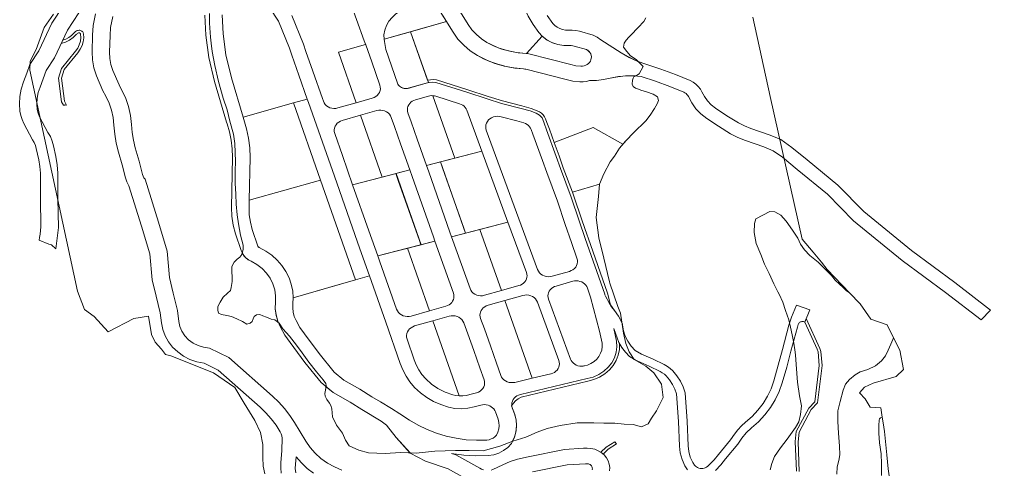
# Model space of a CAD drawing. Header units: inches. Extents: x 90.688 to 90.6956, y 27.1356 to 27.148.
# Drawn here: x 90.68803 to 90.69478, y 27.14069 to 27.14381 of the extents above; entities that cross this region are included whole.
import ezdxf

# ---------------------------------------------------------------- set-up
doc = ezdxf.new("R2010")
doc.units = ezdxf.units.IN
doc.header["$MEASUREMENT"] = 0
doc.layers.add('precincts', color=7, linetype='Continuous', lineweight=9, true_color=0xcbe8f7)

msp = doc.modelspace()

# ---------------------------------------------------------------- linework, layer by layer
at = {"layer": 'precincts'}
for points in [[(90.6916636, 27.1436982), (90.6915554, 27.1435787), (90.6914974, 27.1435833), (90.6914403, 27.1435934), (90.6913848, 27.1436088), (90.6913314, 27.1436294), (90.6912807, 27.143655), (90.691242, 27.1436801), (90.691207, 27.1437094), (90.6911765, 27.1437423), (90.6911507, 27.1437784), (90.6910429, 27.1439521), (90.6910375, 27.1439642), (90.6913017, 27.1440788), (90.6914791, 27.144157), (90.6914949, 27.144164), (90.6914946, 27.1441557), (90.6914955, 27.14409), (90.6915032, 27.1440247), (90.6915177, 27.1439604), (90.6915389, 27.1438975), (90.6915665, 27.1438367), (90.6916004, 27.1437785), (90.6916402, 27.1437233)], [(90.6908498, 27.1440855), (90.690901, 27.1439789), (90.6909331, 27.1439058), (90.6909993, 27.1437991), (90.6905663, 27.1436771), (90.6905647, 27.1437067), (90.690571, 27.1437397), (90.6905829, 27.1437715), (90.6905999, 27.1438014), (90.6906218, 27.1438286), (90.690648, 27.1438525), (90.6906779, 27.1438726), (90.6907067, 27.1438935), (90.6907313, 27.1439185), (90.6907508, 27.1439467), (90.6907649, 27.1439774), (90.6907733, 27.1440074), (90.690776, 27.1440383), (90.6907811, 27.1440336), (90.6908259, 27.1440398), (90.6908336, 27.144091), (90.6908315, 27.1441157), (90.6908386, 27.1441164)], [(90.6915511, 27.1434685), (90.6918296, 27.1433964), (90.6918776, 27.1433866), (90.6919266, 27.1433818), (90.6919493, 27.143382), (90.6919718, 27.1433845), (90.6919937, 27.1433894), (90.6920416, 27.1433914), (90.6920891, 27.1433968), (90.6921359, 27.1434057), (90.6921942, 27.1434177), (90.6922537, 27.1434233), (90.6923136, 27.1434224), (90.6923014, 27.1434153), (90.6922958, 27.1434076), (90.6922911, 27.1433924), (90.6922886, 27.1433649), (90.692295, 27.1433489), (90.692313, 27.1433363), (90.6923322, 27.1433306), (90.6923502, 27.1433237), (90.6923895, 27.1433116), (90.6924348, 27.1432963), (90.6924656, 27.143278), (90.6924725, 27.1432513), (90.6924631, 27.1432291), (90.6924435, 27.1431962), (90.6924137, 27.1431504), (90.6923839, 27.1431098), (90.692298, 27.1430267), (90.6922469, 27.1429747), (90.6922238, 27.1429479), (90.6920177, 27.1430636), (90.6917479, 27.1429605), (90.6917142, 27.1430528), (90.6916967, 27.1431001), (90.6916879, 27.1431243), (90.6916811, 27.1431387), (90.6916716, 27.1431519), (90.6916597, 27.1431634), (90.6916457, 27.1431728), (90.6916302, 27.14318), (90.6915867, 27.1431959), (90.6915236, 27.1432139), (90.6913887, 27.1432492), (90.6912898, 27.1432802), (90.6911466, 27.1433264), (90.6909293, 27.1433951), (90.6909086, 27.1433965), (90.6908878, 27.1433958), (90.6908673, 27.1433929), (90.6907491, 27.1437287), (90.6909993, 27.1437991), (90.6910448, 27.1437258), (90.6910787, 27.1436784), (90.691119, 27.1436351), (90.6911649, 27.1435966), (90.6912158, 27.1435636), (90.6912745, 27.1435338), (90.6913363, 27.1435094), (90.6914006, 27.1434908), (90.6914666, 27.143478), (90.6915337, 27.1434712), (90.6915425, 27.1434703)], [(90.6884752, 27.1437239), (90.688477, 27.1437198), (90.688478, 27.1437155), (90.6884795, 27.1436875), (90.6884762, 27.1436597), (90.6884683, 27.1436326), (90.6884559, 27.1436069), (90.6884393, 27.1435831), (90.6883433, 27.1434664), (90.6883243, 27.1434061), (90.688346, 27.1432472), (90.6883607, 27.1432184), (90.6883508, 27.1432206), (90.6883477, 27.14322), (90.6883385, 27.1432185), (90.6883263, 27.1432423), (90.6883038, 27.1434075), (90.6883248, 27.1434745), (90.6884231, 27.1435938), (90.688438, 27.1436152), (90.6884492, 27.1436384), (90.6884564, 27.1436629), (90.6884593, 27.143688), (90.6884579, 27.1437132), (90.6884576, 27.1437147), (90.688457, 27.143716), (90.6884562, 27.1437173), (90.6884551, 27.1437184), (90.6884539, 27.1437194), (90.6884525, 27.1437201), (90.688451, 27.1437207), (90.6884494, 27.143721), (90.6884477, 27.143721), (90.6884461, 27.1437209), (90.6884445, 27.1437205), (90.6884397, 27.1437185), (90.6884353, 27.1437159), (90.6884313, 27.1437128), (90.6884278, 27.1437092), (90.6884067, 27.1436881), (90.6883819, 27.1436707), (90.6883541, 27.1436573), (90.6883241, 27.1436484), (90.6883343, 27.1436698), (90.6883566, 27.1436783), (90.6883772, 27.1436897), (90.6883957, 27.1437037), (90.6884117, 27.14372), (90.688417, 27.1437255), (90.6884231, 27.1437303), (90.68843, 27.1437343), (90.6884374, 27.1437373), (90.6884421, 27.1437386), (90.6884471, 27.1437391), (90.688452, 27.1437389), (90.6884568, 27.1437379), (90.6884614, 27.1437363), (90.6884657, 27.143734), (90.6884694, 27.1437311), (90.6884726, 27.1437277)], [(90.6907247, 27.1433354), (90.6907153, 27.1433348), (90.6907058, 27.1433356), (90.6906966, 27.1433377), (90.6906878, 27.143341), (90.6906798, 27.1433455), (90.6906726, 27.1433511), (90.6906665, 27.1433577), (90.6906617, 27.143365), (90.6906581, 27.1433729), (90.6905957, 27.1435525), (90.6905783, 27.1436063), (90.6905679, 27.1436614), (90.6905663, 27.1436771), (90.6907491, 27.1437287), (90.6908734, 27.1433756), (90.6908584, 27.1433722), (90.690734, 27.1433373)], [(90.6918136, 27.1436331), (90.6918561, 27.1436326), (90.6918664, 27.1436326), (90.6918766, 27.1436316), (90.6918867, 27.1436293), (90.6919718, 27.1436053), (90.6919803, 27.1436), (90.6919887, 27.1435928), (90.6919956, 27.1435845), (90.6920008, 27.1435752), (90.6920043, 27.1435653), (90.6920058, 27.1435551), (90.6920054, 27.1435447), (90.6920031, 27.1435345), (90.691999, 27.1435248), (90.6919931, 27.1435159), (90.6919856, 27.143508), (90.6919767, 27.1435013), (90.6919667, 27.143496), (90.6919559, 27.1434923), (90.6919446, 27.1434903), (90.691933, 27.14349), (90.6918978, 27.1434934), (90.6918632, 27.1435005), (90.6915714, 27.143576), (90.6915634, 27.1435777), (90.6915553, 27.1435786), (90.6916636, 27.1436982), (90.6916957, 27.1436734), (90.6917322, 27.1436539), (90.6917719, 27.1436403)], [(90.6904839, 27.1432673), (90.6903725, 27.1432358), (90.6902487, 27.1435877), (90.6904372, 27.1436408), (90.6904383, 27.1436378), (90.6904802, 27.14352), (90.6905367, 27.1433576), (90.6905396, 27.1433454), (90.6905402, 27.1433328), (90.6905383, 27.1433204), (90.6905341, 27.1433084), (90.6905276, 27.1432973), (90.6905191, 27.1432874), (90.6905087, 27.1432789), (90.6904969, 27.1432722)], [(90.6904643, 27.1420351), (90.6903683, 27.1420073), (90.690125, 27.142699), (90.6899366, 27.1432346), (90.6900329, 27.1432617), (90.6900412, 27.143238), (90.6900415, 27.143237), (90.6902212, 27.1427261), (90.6903631, 27.142321), (90.6903986, 27.1422219)], [(90.691058, 27.142851), (90.6908613, 27.1428002), (90.690796, 27.1429834), (90.6907538, 27.1431043), (90.6907318, 27.1431661), (90.6907289, 27.1431771), (90.690728, 27.1431885), (90.690729, 27.1431998), (90.6907321, 27.1432108), (90.6907371, 27.1432213), (90.6907438, 27.1432309), (90.6907521, 27.1432395), (90.6907619, 27.1432468), (90.6907728, 27.1432526), (90.6907845, 27.1432569), (90.6908748, 27.1432822), (90.6908847, 27.1432843), (90.6908949, 27.1432854), (90.6909052, 27.1432852)], [(90.6912451, 27.1428994), (90.691058, 27.142851), (90.6909052, 27.1432852), (90.6909156, 27.1432839), (90.6909257, 27.1432813), (90.6910906, 27.1432292), (90.6911019, 27.1432248), (90.6911122, 27.1432189), (90.6911214, 27.1432117), (90.6911293, 27.1432033), (90.6911357, 27.1431939), (90.6911404, 27.1431838)], [(90.690125, 27.142699), (90.6896292, 27.1425596), (90.6896347, 27.1428563), (90.6896328, 27.1429234), (90.689625, 27.1429901), (90.6896113, 27.1430561), (90.6895919, 27.143121), (90.6895872, 27.1431363), (90.6899366, 27.1432346)], [(90.6905538, 27.1427208), (90.6903475, 27.1426675), (90.6902767, 27.1428696), (90.690223, 27.1430234), (90.69022, 27.1430357), (90.6902195, 27.1430482), (90.6902213, 27.1430607), (90.6902256, 27.1430727), (90.6902321, 27.1430838), (90.6902406, 27.1430937), (90.690251, 27.1431022), (90.6902628, 27.143109), (90.6902757, 27.1431138), (90.6904028, 27.1431497)], [(90.690745, 27.1427702), (90.6905538, 27.1427208), (90.6904028, 27.1431497), (90.6905147, 27.1431814), (90.6905284, 27.1431841), (90.6905425, 27.1431847), (90.6905564, 27.1431831), (90.6905698, 27.1431793), (90.6905823, 27.1431735), (90.6905934, 27.1431659), (90.690603, 27.1431567), (90.6906105, 27.1431461), (90.690616, 27.1431345), (90.6906383, 27.1430717), (90.6906806, 27.1429508)], [(90.6917197, 27.1420295), (90.6917058, 27.1420289), (90.6916919, 27.1420305), (90.6916786, 27.1420342), (90.6916662, 27.1420399), (90.691655, 27.1420474), (90.6916455, 27.1420566), (90.6916379, 27.142067), (90.6916324, 27.1420785), (90.6912762, 27.1430459), (90.6912729, 27.1430581), (90.691272, 27.1430705), (90.6912734, 27.143083), (90.6912773, 27.143095), (90.6912834, 27.1431063), (90.6912916, 27.1431165), (90.6913015, 27.1431252), (90.6913131, 27.1431323), (90.6913258, 27.1431376), (90.6913393, 27.1431408), (90.6913532, 27.1431419), (90.6913665, 27.1431409), (90.6913794, 27.143138), (90.6914882, 27.1431103), (90.6915366, 27.143096), (90.6915481, 27.1430916), (90.6915588, 27.1430857), (90.6915683, 27.1430785), (90.6915764, 27.1430699), (90.6915829, 27.1430604), (90.6915878, 27.1430501), (90.6915992, 27.1430189), (90.6916663, 27.142835), (90.6916958, 27.1427521), (90.6917696, 27.1425541), (90.6918248, 27.1423915), (90.6918672, 27.1422669), (90.6919058, 27.1421564), (90.6919088, 27.1421442), (90.6919094, 27.1421316), (90.6919075, 27.1421192), (90.6919033, 27.1421072), (90.6918968, 27.142096), (90.6918882, 27.1420861), (90.6918779, 27.1420776), (90.691866, 27.1420709), (90.6918531, 27.142066), (90.6917333, 27.1420322)], [(90.6920611, 27.1426718), (90.6918741, 27.1426161), (90.6918109, 27.1427856), (90.6917816, 27.1428682), (90.6917479, 27.1429605), (90.6920177, 27.1430636), (90.6922238, 27.1429479), (90.6922008, 27.1429211), (90.6921667, 27.1428645), (90.6921361, 27.1428263), (90.6920918, 27.1427437)], [(90.6914265, 27.142407), (90.6911324, 27.142331), (90.6909583, 27.1428253), (90.6912451, 27.1428994)], [(90.6911324, 27.142331), (90.6910354, 27.142306), (90.6910237, 27.142339), (90.6908765, 27.1427576), (90.6908613, 27.1428002), (90.6909583, 27.1428253), (90.6909727, 27.1427849), (90.6911199, 27.1423662)], [(90.6908235, 27.1422512), (90.6905219, 27.1421733), (90.6904592, 27.1423483), (90.6903475, 27.1426675), (90.6906494, 27.1427455)], [(90.6909191, 27.142276), (90.6908221, 27.1422509), (90.6908121, 27.1422791), (90.6906649, 27.1426977), (90.690648, 27.1427451), (90.690745, 27.1427702), (90.6907611, 27.1427249), (90.6909083, 27.1423063)], [(90.6903683, 27.1420073), (90.6899344, 27.1418818), (90.6899312, 27.1419294), (90.6899216, 27.1419764), (90.6899057, 27.1420219), (90.6898839, 27.1420654), (90.6898563, 27.1421062), (90.6898234, 27.1421438), (90.6897857, 27.1421775), (90.6897438, 27.142207), (90.6896982, 27.1422317), (90.6896957, 27.142233), (90.6896936, 27.1422347), (90.6896918, 27.1422366), (90.6896903, 27.1422388), (90.6896892, 27.1422411), (90.6896507, 27.1423576), (90.6896374, 27.142407), (90.6896299, 27.1424573), (90.6896281, 27.142508), (90.6896292, 27.1425596), (90.690125, 27.142699)], [(90.6922078, 27.1417758), (90.6922177, 27.1417113), (90.6921946, 27.1417545), (90.6921659, 27.1417948), (90.6921388, 27.1418328), (90.692117, 27.141915), (90.6919829, 27.1422988), (90.6919769, 27.1423163), (90.6919406, 27.142423), (90.6918849, 27.1425869), (90.6918741, 27.1426161), (90.6920611, 27.1426718), (90.6920544, 27.1425862), (90.6920382, 27.1424387), (90.6920571, 27.1422978), (90.692092, 27.142157), (90.6921328, 27.1419935), (90.692135, 27.1419851), (90.6921886, 27.1418228)], [(90.6915024, 27.141967), (90.6913813, 27.1419328), (90.691232, 27.1423568), (90.6914265, 27.142407), (90.6915548, 27.1420585), (90.6915578, 27.1420474), (90.6915589, 27.142036), (90.6915579, 27.1420246), (90.6915549, 27.1420135), (90.69155, 27.1420029), (90.6915433, 27.1419932), (90.691535, 27.1419846), (90.6915252, 27.1419772), (90.6915143, 27.1419713)], [(90.6912506, 27.141897), (90.6912366, 27.1418965), (90.6912226, 27.1418981), (90.6912092, 27.1419019), (90.6911968, 27.1419077), (90.6911856, 27.1419153), (90.6911761, 27.1419245), (90.6911685, 27.1419351), (90.6911631, 27.1419467), (90.6910354, 27.142306), (90.691232, 27.1423568), (90.6913813, 27.1419328), (90.6912643, 27.1418998)], [(90.690995, 27.1418237), (90.690881, 27.1417915), (90.6907278, 27.1422265), (90.6909191, 27.142276), (90.6910476, 27.1419144), (90.6910505, 27.1419034), (90.6910514, 27.141892), (90.6910503, 27.1418807), (90.6910473, 27.1418697), (90.6910423, 27.1418593), (90.6910356, 27.1418497), (90.6910273, 27.1418411), (90.6910176, 27.1418338), (90.6910067, 27.1418279)], [(90.6898103, 27.141806), (90.6898164, 27.1417587), (90.6898302, 27.1417126), (90.6898077, 27.1417301), (90.6897825, 27.1417336), (90.6897492, 27.1417473), (90.6897244, 27.141758), (90.689703, 27.1417656), (90.68968, 27.1417648), (90.6896646, 27.1417526), (90.6896561, 27.1417365), (90.6896493, 27.1417189), (90.6896348, 27.1417075), (90.6896126, 27.1416998), (90.6895818, 27.1417173), (90.6895434, 27.1417364), (90.6895058, 27.1417524), (90.6894733, 27.1417607), (90.6894366, 27.1417676), (90.689416, 27.1417767), (90.6894109, 27.1417973), (90.6894108, 27.141821), (90.689427, 27.1418531), (90.6894483, 27.141886), (90.689479, 27.1419151), (90.6894986, 27.1419342), (90.6895046, 27.1419541), (90.6895118, 27.1419947), (90.6895108, 27.1420264), (90.6895095, 27.1420643), (90.6895088, 27.1420992), (90.6895247, 27.1421307), (90.6895458, 27.1421497), (90.6895644, 27.1421646), (90.6895772, 27.1421841), (90.6895799, 27.1421943), (90.6895911, 27.1421764), (90.6896055, 27.1421604), (90.6896225, 27.1421468), (90.6896419, 27.1421358), (90.6896822, 27.1421133), (90.6897183, 27.1420857), (90.6897495, 27.1420537), (90.689775, 27.1420179), (90.6897944, 27.1419791), (90.6898071, 27.1419382), (90.6898129, 27.141896), (90.6898117, 27.1418536)], [(90.6907409, 27.1417531), (90.6907269, 27.1417525), (90.690713, 27.1417542), (90.6906996, 27.1417579), (90.6906871, 27.1417637), (90.6906759, 27.1417714), (90.6906664, 27.1417806), (90.6906588, 27.1417912), (90.6906534, 27.1418028), (90.6905368, 27.1421318), (90.6905219, 27.1421733), (90.6907278, 27.1422265), (90.690881, 27.1417915), (90.6907547, 27.1417558)], [(90.6910582, 27.1411149), (90.6911034, 27.1411121), (90.6911485, 27.1411154), (90.6911925, 27.1411247), (90.6912383, 27.1411377), (90.6912507, 27.1411402), (90.6912633, 27.141141), (90.6912759, 27.1411401), (90.6912882, 27.1411373), (90.6912999, 27.1411329), (90.6913106, 27.1411269), (90.6913202, 27.1411195), (90.6913283, 27.1411108), (90.6913349, 27.1411011), (90.6913396, 27.1410906), (90.6913575, 27.1410399), (90.6913631, 27.1410176), (90.6913648, 27.1409948), (90.6913627, 27.140972), (90.6913568, 27.1409498), (90.6913472, 27.1409286), (90.6913363, 27.1409183), (90.6913238, 27.1409095), (90.6913099, 27.1409027), (90.6912949, 27.1408978), (90.6912793, 27.140895), (90.6912082, 27.1408936), (90.6911371, 27.1408976), (90.6910667, 27.1409073), (90.6909976, 27.1409224), (90.6909301, 27.1409428), (90.690865, 27.1409684), (90.6908025, 27.140999), (90.6907433, 27.1410344), (90.6906762, 27.1410768), (90.690618, 27.141114), (90.6905402, 27.1411601), (90.6904801, 27.1411957), (90.6903973, 27.1412478), (90.6902863, 27.1413104), (90.6902197, 27.1413663), (90.6901157, 27.141495), (90.690014, 27.1416323), (90.6899812, 27.1416758), (90.689955, 27.1417251), (90.6899426, 27.1417532), (90.6899346, 27.1417826), (90.6899311, 27.1418126), (90.6899322, 27.1418428), (90.6899344, 27.1418818), (90.6902541, 27.1419743), (90.6903683, 27.1420073), (90.6904651, 27.1420354), (90.6905791, 27.1417142), (90.6906785, 27.1414274), (90.6906958, 27.1413824), (90.6907184, 27.1413392), (90.690746, 27.1412985), (90.6907783, 27.1412607), (90.6908178, 27.141224), (90.6908618, 27.1411916), (90.6909096, 27.1411638), (90.6909605, 27.1411411), (90.691014, 27.1411236)], [(90.691957, 27.1414101), (90.6919482, 27.1414085), (90.6919378, 27.1414079), (90.6919252, 27.1414088), (90.6919129, 27.1414114), (90.6919012, 27.1414157), (90.6918904, 27.1414216), (90.6918808, 27.1414289), (90.6918726, 27.1414375), (90.6918659, 27.1414471), (90.691861, 27.1414575), (90.6917082, 27.1418727), (90.6917051, 27.1418838), (90.6917041, 27.1418952), (90.6917051, 27.1419066), (90.6917081, 27.1419177), (90.691713, 27.1419283), (90.6917197, 27.141938), (90.691728, 27.1419466), (90.6917378, 27.141954), (90.6917487, 27.1419599), (90.6917605, 27.1419642), (90.6918767, 27.141997), (90.6918891, 27.1419996), (90.6919018, 27.1420004), (90.6919144, 27.1419994), (90.6919267, 27.1419966), (90.6919384, 27.1419922), (90.6919491, 27.1419862), (90.6919587, 27.1419787), (90.6919668, 27.14197), (90.6919733, 27.1419602), (90.6919781, 27.1419497), (90.6920002, 27.1418863), (90.6920628, 27.14165), (90.6920798, 27.1415671), (90.692081, 27.1415434), (90.6920778, 27.1415198), (90.6920703, 27.1414971), (90.6920587, 27.1414758), (90.6920432, 27.1414565), (90.6920244, 27.1414398), (90.6920028, 27.1414261), (90.6919789, 27.1414158)], [(90.6914612, 27.1412937), (90.6914476, 27.1412936), (90.6914341, 27.1412956), (90.6914213, 27.1412996), (90.6914093, 27.1413055), (90.6913986, 27.1413131), (90.6913895, 27.1413222), (90.6913823, 27.1413325), (90.6913771, 27.1413438), (90.6913467, 27.1414298), (90.6913041, 27.1415501), (90.6912632, 27.1416669), (90.6912358, 27.1417384), (90.6912326, 27.1417495), (90.6912314, 27.141761), (90.6912323, 27.1417725), (90.6912352, 27.1417837), (90.69124, 27.1417943), (90.6912467, 27.1418042), (90.6912551, 27.1418129), (90.6912649, 27.1418204), (90.6912759, 27.1418263), (90.6912878, 27.1418307), (90.6914055, 27.1418639), (90.6915954, 27.1413244), (90.6914747, 27.1412958)], [(90.6917239, 27.1413548), (90.6915954, 27.1413244), (90.6914055, 27.1418639), (90.6915296, 27.141899), (90.6915432, 27.1419017), (90.6915572, 27.1419023), (90.691571, 27.1419007), (90.6915844, 27.141897), (90.6915968, 27.1418913), (90.6916079, 27.1418838), (90.6916174, 27.1418747), (90.6916251, 27.1418642), (90.6916306, 27.1418527), (90.6917799, 27.1414472), (90.6917829, 27.1414359), (90.6917839, 27.1414244), (90.6917829, 27.1414128), (90.6917797, 27.1414016), (90.6917746, 27.1413909), (90.6917677, 27.1413812), (90.6917591, 27.1413725), (90.6917491, 27.1413652), (90.6917379, 27.1413594), (90.6917258, 27.1413553)], [(90.6909052, 27.1417226), (90.6910882, 27.1412028), (90.6910654, 27.1412053), (90.6910431, 27.14121), (90.69099, 27.1412281), (90.6909403, 27.1412527), (90.6908949, 27.1412833), (90.6908549, 27.1413194), (90.690829, 27.1413497), (90.690807, 27.1413824), (90.690789, 27.141417), (90.6907752, 27.1414531), (90.6907255, 27.1415965), (90.6907225, 27.1416088), (90.6907219, 27.1416213), (90.6907238, 27.1416337), (90.6907281, 27.1416457), (90.6907346, 27.1416568), (90.6907431, 27.1416668), (90.6907535, 27.1416752), (90.6907653, 27.141682), (90.6907783, 27.1416868)], [(90.6911379, 27.1412054), (90.6911131, 27.1412027), (90.6910882, 27.1412028), (90.6909052, 27.1417226), (90.6910184, 27.1417546), (90.6910319, 27.1417573), (90.6910457, 27.1417579), (90.6910594, 27.1417563), (90.6910727, 27.1417527), (90.691085, 27.1417472), (90.6910961, 27.1417398), (90.6911057, 27.1417308), (90.6911134, 27.1417205), (90.691119, 27.1417092), (90.6911482, 27.1416331), (90.6911887, 27.1415176), (90.6912313, 27.1413972), (90.6912605, 27.1413143), (90.6912636, 27.1413021), (90.6912642, 27.1412895), (90.6912624, 27.141277), (90.6912582, 27.141265), (90.6912517, 27.1412538), (90.6912431, 27.1412438), (90.6912328, 27.1412353), (90.6912209, 27.1412286), (90.6912079, 27.1412237), (90.6911621, 27.1412108)], [(90.6924233, 27.1410469), (90.6923999, 27.1410068), (90.692355, 27.1409876), (90.6922952, 27.1410028), (90.6922333, 27.1410066), (90.6921692, 27.1410122), (90.6920924, 27.1410121), (90.692024, 27.1410139), (90.6919066, 27.1410157), (90.6917892, 27.1409965), (90.6916996, 27.1409753), (90.6916291, 27.1409504), (90.6915502, 27.1409159), (90.6914605, 27.1408872), (90.6914589, 27.1408865), (90.6914739, 27.1409221), (90.691483, 27.1409592), (90.6914859, 27.1409971), (90.6914826, 27.141035), (90.6914731, 27.141072), (90.6914519, 27.141132), (90.6914644, 27.1411506), (90.6914797, 27.1411673), (90.6914976, 27.1411818), (90.6915177, 27.1411939), (90.6919814, 27.1413038), (90.6920234, 27.1413151), (90.6920629, 27.1413321), (90.692099, 27.1413544), (90.6921307, 27.1413815), (90.6921573, 27.1414127), (90.6921782, 27.1414472), (90.6921928, 27.1414842), (90.6922007, 27.1415228), (90.6922018, 27.1415621), (90.6922215, 27.1415312), (90.6922447, 27.1415023), (90.6922711, 27.1414758), (90.6922992, 27.1414595), (90.6923022, 27.141455), (90.6923834, 27.1414073), (90.692439, 27.1413615), (90.6924925, 27.1412833), (90.6925055, 27.1411916), (90.6924586, 27.141098)], [(90.691957, 27.1414101), (90.6919584, 27.1414103), (90.6919534, 27.1414092)], [(90.6906488, 27.1409129), (90.6907461, 27.1408062), (90.69068, 27.1408096), (90.6905732, 27.1408018), (90.6904579, 27.1408055), (90.6903917, 27.1408245), (90.6903233, 27.140855), (90.6902977, 27.1408951), (90.6902762, 27.1409428), (90.6902356, 27.1409981), (90.6902077, 27.1410573), (90.6902034, 27.1411127), (90.6901969, 27.1411353), (90.6901866, 27.1411521), (90.6901695, 27.1411765), (90.6901575, 27.1411987), (90.6901549, 27.1412185), (90.6901591, 27.1412407), (90.690163, 27.1412654), (90.690212, 27.1412243), (90.6903301, 27.1411577), (90.6904119, 27.1411063), (90.690545, 27.1410274), (90.6905839, 27.1409977)], [(90.6921218, 27.1408322), (90.6920869, 27.140798), (90.692072, 27.1408102), (90.6921083, 27.1408458), (90.6921687, 27.140884), (90.6921804, 27.1408693)]]:
    msp.add_lwpolyline(points, close=True, dxfattribs=at)
for points in [[(90.6896488, 27.1440832), (90.6898328, 27.1438021), (90.6899097, 27.143615), (90.6899259, 27.143566), (90.6899744, 27.1434281), (90.6900329, 27.1432617), (90.6899366, 27.1432346), (90.6898225, 27.1432025), (90.6895872, 27.1431363), (90.6895053, 27.1434095), (90.6894675, 27.1435687), (90.6894484, 27.1437139), (90.6894424, 27.1438464)], [(90.6903221, 27.1439641), (90.6904279, 27.1436661), (90.6904364, 27.1436432), (90.6904372, 27.1436408), (90.6902487, 27.1435877), (90.6903725, 27.1432358), (90.6902453, 27.1431998), (90.6902316, 27.1431971), (90.6902176, 27.1431965), (90.6902036, 27.1431981), (90.6901903, 27.1432019), (90.6901778, 27.1432076), (90.6901666, 27.1432152), (90.6901571, 27.1432244), (90.6901495, 27.143235), (90.6901441, 27.1432465), (90.6901373, 27.1432654), (90.6900706, 27.1434552), (90.6900224, 27.1435923), (90.6900055, 27.1436434), (90.6899244, 27.1438407)], [(90.6897385, 27.1406619), (90.6897266, 27.1407142), (90.6897227, 27.1407751), (90.6897239, 27.1408655), (90.6897079, 27.1409476), (90.6896688, 27.1410311), (90.6895945, 27.1411501), (90.6895301, 27.141259), (90.6893823, 27.1413613), (90.6890859, 27.1414809), (90.6890468, 27.1414895), (90.6890201, 27.1415257), (90.6889753, 27.1415739), (90.6889516, 27.141627), (90.6889289, 27.141756), (90.6888268, 27.1417389), (90.6886491, 27.141647), (90.6885519, 27.1417533), (90.6884843, 27.1418018), (90.6884375, 27.1419283), (90.6881061, 27.143462), (90.6881068, 27.1435246), (90.6881506, 27.1436061), (90.6882051, 27.143759), (90.6882689, 27.1438504)], [(90.6893531, 27.1438555), (90.689353, 27.1437886), (90.6893596, 27.1436922), (90.6893651, 27.1436501), (90.6893725, 27.1435929), (90.6893908, 27.1434955), (90.6894156, 27.1433828), (90.689448, 27.1432677), (90.6894763, 27.1431867), (90.6894952, 27.1431088), (90.6895192, 27.1430171), (90.6895296, 27.142953), (90.6895314, 27.1428918), (90.6895332, 27.1428276), (90.6895315, 27.1427647), (90.6895316, 27.1426791), (90.689536, 27.1426012), (90.6895395, 27.1425317), (90.6895456, 27.1424583), (90.6895551, 27.1423965), (90.6895686, 27.1423176), (90.6895783, 27.1422821), (90.6895867, 27.1422477), (90.6895861, 27.1422174), (90.6895772, 27.1421841), (90.6895644, 27.1421646), (90.6895458, 27.1421497), (90.6895247, 27.1421307), (90.6895088, 27.1420992), (90.6895095, 27.1420643), (90.6895108, 27.1420264), (90.6895118, 27.1419947), (90.6895046, 27.1419541), (90.6894986, 27.1419342), (90.689479, 27.1419151), (90.6894483, 27.141886), (90.689427, 27.1418531), (90.6894108, 27.141821), (90.6894109, 27.1417973), (90.689416, 27.1417767), (90.6894366, 27.1417676), (90.6894733, 27.1417607), (90.6895058, 27.1417524), (90.6895434, 27.1417364), (90.6895818, 27.1417173), (90.6896126, 27.1416998), (90.6896348, 27.1417075), (90.6896493, 27.1417189), (90.6896561, 27.1417365), (90.6896646, 27.1417526), (90.68968, 27.1417648), (90.689703, 27.1417656), (90.6897244, 27.141758), (90.6897492, 27.1417473), (90.6897825, 27.1417336), (90.6898077, 27.1417301), (90.6898372, 27.1417072), (90.6898629, 27.1416682), (90.6899091, 27.1416156), (90.6899566, 27.1415549), (90.6899973, 27.1415003), (90.6900427, 27.1414354), (90.6900957, 27.1413697), (90.6901428, 27.141314), (90.6901616, 27.1412888), (90.6901642, 27.1412728), (90.6901591, 27.1412407), (90.6901549, 27.1412185), (90.6901575, 27.1411987), (90.6901695, 27.1411765), (90.6901866, 27.1411521), (90.6901969, 27.1411353), (90.6902034, 27.1411127), (90.6902077, 27.1410573), (90.6902356, 27.1409981), (90.6902762, 27.1409428), (90.6902977, 27.1408951), (90.6903233, 27.140855), (90.6903917, 27.1408245), (90.6904579, 27.1408055), (90.6905732, 27.1408018), (90.69068, 27.1408096), (90.6907889, 27.140804), (90.6909191, 27.1408175), (90.6910622, 27.1408234), (90.6911574, 27.1408218), (90.6912535, 27.14082), (90.6913709, 27.1408527), (90.6914605, 27.1408872), (90.6915502, 27.1409159), (90.6916291, 27.1409504), (90.6916996, 27.1409753), (90.6917892, 27.1409965), (90.6919066, 27.1410157), (90.692024, 27.1410139), (90.6920924, 27.1410121), (90.6921692, 27.1410122), (90.6922333, 27.1410066), (90.6922952, 27.1410028), (90.692355, 27.1409876), (90.6923999, 27.1410068), (90.6924233, 27.1410469), (90.6924586, 27.141098), (90.6925055, 27.1411916), (90.6924925, 27.1412833), (90.692439, 27.1413615), (90.6923834, 27.1414073), (90.6923022, 27.141455), (90.692268, 27.1415065), (90.6922444, 27.1415657), (90.6922293, 27.1416364), (90.6922078, 27.1417758), (90.6921886, 27.1418228), (90.692135, 27.1419851), (90.6921328, 27.1419935), (90.692092, 27.142157), (90.6920571, 27.1422978), (90.6920382, 27.1424387), (90.6920544, 27.1425862), (90.6920611, 27.1426718), (90.6920918, 27.1427437), (90.6921361, 27.1428263), (90.6921667, 27.1428645), (90.6922008, 27.1429211), (90.6922469, 27.1429747), (90.692298, 27.1430267), (90.6923839, 27.1431098), (90.6924137, 27.1431504), (90.6924435, 27.1431963), (90.6924631, 27.1432291), (90.6924725, 27.1432513), (90.6924656, 27.143278), (90.6924348, 27.1432963), (90.6923895, 27.1433116), (90.6923502, 27.1433237), (90.6923322, 27.1433306), (90.692313, 27.1433363), (90.692295, 27.1433489), (90.6922886, 27.1433649), (90.6922911, 27.1433924), (90.6922958, 27.1434076), (90.6923014, 27.1434153), (90.6923193, 27.1434257), (90.6923386, 27.1434357), (90.6923658, 27.1434887), (90.6923349, 27.1435174), (90.6923176, 27.1435356), (90.6922785, 27.1435615), (90.6922517, 27.143592), (90.6922293, 27.1436225), (90.6922346, 27.1436493), (90.6922484, 27.1436694), (90.6922665, 27.1436914), (90.6922932, 27.1437181), (90.6923166, 27.1437449), (90.6923316, 27.1437575), (90.6923701, 27.1438001), (90.6923842, 27.1438249)], [(90.6923842, 27.1438249), (90.6923701, 27.1438001), (90.6923316, 27.1437575), (90.6923166, 27.1437449), (90.6922932, 27.1437181), (90.6922665, 27.1436914), (90.6922484, 27.1436694), (90.6922346, 27.1436493), (90.6922293, 27.1436225), (90.6922517, 27.143592), (90.6922785, 27.1435615), (90.6923176, 27.1435356), (90.6923292, 27.1435234), (90.6922694, 27.1435506), (90.6922128, 27.1435828), (90.6920715, 27.1436721), (90.6920464, 27.143691), (90.6920181, 27.1437058), (90.6919231, 27.1437326), (90.6918983, 27.1437381), (90.6918729, 27.1437408), (90.6918474, 27.1437406), (90.6918265, 27.1437408), (90.6918059, 27.1437442), (90.6917863, 27.1437507), (90.6917683, 27.1437601), (90.6917522, 27.143772), (90.6917387, 27.1437863), (90.6916999, 27.1438409)], [(90.6931264, 27.1438295), (90.6932486, 27.1432797), (90.6934688, 27.1422883), (90.6935466, 27.1421997), (90.6936041, 27.1421309), (90.6936425, 27.1420782), (90.6937982, 27.141917), (90.6937766, 27.1419335), (90.693753, 27.1419555), (90.6937285, 27.1419764), (90.6936985, 27.1420041), (90.6936728, 27.1420375), (90.6936383, 27.142073), (90.6935819, 27.1421291), (90.6935229, 27.1421749), (90.6934856, 27.142215), (90.6934587, 27.142255), (90.6934407, 27.1422963), (90.6934034, 27.1423524), (90.6933585, 27.1424154), (90.6933226, 27.1424554), (90.6932803, 27.1424795), (90.6932457, 27.1424817), (90.6931484, 27.1424312), (90.6931382, 27.1423991), (90.693137, 27.1423349), (90.6931499, 27.1422592), (90.6931833, 27.1421825), (90.6932091, 27.142116), (90.6932405, 27.1420511), (90.6932722, 27.1419801), (90.6933013, 27.1419234), (90.6933099, 27.1419068), (90.6933364, 27.1418533), (90.6933553, 27.1417945), (90.6933768, 27.1417296), (90.693388, 27.1416777), (90.6934, 27.1416257), (90.6934123, 27.1415666), (90.6934191, 27.1415221), (90.6934244, 27.1414871), (90.6934279, 27.1414199), (90.6934384, 27.1412976), (90.6934505, 27.1412029), (90.6934643, 27.1411326), (90.6934592, 27.141073), (90.6934473, 27.1410226), (90.6934235, 27.1409813), (90.6933655, 27.1409017), (90.6933201, 27.1408415), (90.6932775, 27.1407813), (90.6932584, 27.1407326), (90.6932488, 27.1406886)], [(90.6932488, 27.1406886), (90.6932584, 27.1407326), (90.6932775, 27.1407813), (90.6933201, 27.1408415), (90.6933655, 27.1409017), (90.6934235, 27.1409813), (90.6934473, 27.1410226), (90.6934592, 27.141073), (90.6934643, 27.1411326), (90.6934505, 27.1412029), (90.6934384, 27.1412976), (90.6934279, 27.1414199), (90.6934244, 27.1414871), (90.6934191, 27.1415221), (90.6934123, 27.1415666), (90.6934, 27.1416257), (90.693388, 27.1416777), (90.6933768, 27.1417296), (90.6933553, 27.1417945), (90.6933364, 27.1418533), (90.6933099, 27.1419068), (90.6933013, 27.1419234), (90.6932722, 27.1419801), (90.6932405, 27.1420511), (90.6932091, 27.142116), (90.6931833, 27.1421825), (90.6931499, 27.1422592), (90.693137, 27.1423349), (90.6931382, 27.1423991), (90.6931484, 27.1424312), (90.6932457, 27.1424817), (90.6932803, 27.1424795), (90.6933226, 27.1424554), (90.6933585, 27.1424154), (90.6934034, 27.1423524), (90.6934407, 27.1422963), (90.6934587, 27.142255), (90.6934856, 27.142215), (90.6935229, 27.1421749), (90.6935819, 27.1421291), (90.6936383, 27.142073), (90.6936728, 27.1420375), (90.6936985, 27.1420041), (90.6937285, 27.1419764), (90.693753, 27.1419555), (90.6937766, 27.1419335), (90.6937982, 27.141917), (90.693872, 27.1418406), (90.6939474, 27.1417347), (90.6940599, 27.1416958), (90.6941053, 27.1416057), (90.6941005, 27.141592), (90.694086, 27.1415614), (90.6940682, 27.1415186), (90.6940486, 27.1414796), (90.6940204, 27.1414459), (90.6939786, 27.1414107), (90.6939266, 27.1413854), (90.6938737, 27.1413678), (90.6938378, 27.1413471), (90.6937986, 27.1413165), (90.6937713, 27.1412821), (90.6937556, 27.1412419), (90.6937335, 27.1411624), (90.6937182, 27.1410982), (90.6937184, 27.1410233), (90.6937219, 27.1409423), (90.6937289, 27.1408522), (90.6937324, 27.1407926), (90.6937256, 27.1407544), (90.6937137, 27.14071), (90.6937104, 27.1406596)], [(90.6934295, 27.1406794), (90.6934214, 27.1408842), (90.6934291, 27.140955), (90.6935156, 27.1411163), (90.6935568, 27.1411616), (90.6935882, 27.1414127), (90.6935804, 27.1415065), (90.6935734, 27.1415251), (90.6934881, 27.1417137), (90.6934986, 27.1417385), (90.6935924, 27.1415313), (90.6936003, 27.1415101), (90.6936085, 27.1414123), (90.6935762, 27.1411544), (90.6935328, 27.1411065), (90.6934488, 27.1409501), (90.6934416, 27.1408837), (90.6934498, 27.1406773)], [(90.6937104, 27.1406596), (90.6937137, 27.14071), (90.6937256, 27.1407544), (90.6937324, 27.1407926), (90.6937289, 27.1408522), (90.6937219, 27.1409423), (90.6937184, 27.1410233), (90.6937182, 27.1410982), (90.6937335, 27.1411624), (90.6937556, 27.1412419), (90.6937713, 27.1412821), (90.6937986, 27.1413165), (90.6938378, 27.1413471), (90.6938737, 27.1413678), (90.6939266, 27.1413854), (90.6939786, 27.1414107), (90.6940204, 27.1414459), (90.6940486, 27.1414796), (90.6940682, 27.1415186), (90.694086, 27.1415614), (90.6941005, 27.141592), (90.6941053, 27.1416057), (90.6941487, 27.1415196), (90.6941742, 27.1413848), (90.6941219, 27.1413367), (90.6939636, 27.1412895), (90.6939038, 27.1412633), (90.6938693, 27.1412233), (90.6939077, 27.1411817), (90.6939429, 27.1411246), (90.6940155, 27.141118), (90.6940256, 27.141055), (90.6940142, 27.1410495), (90.6940064, 27.1410415), (90.6940038, 27.1410339), (90.6940028, 27.1409966), (90.6940016, 27.1409439), (90.6940068, 27.1408751), (90.6940197, 27.1408006), (90.6940198, 27.1407296), (90.6940211, 27.1406497)]]:
    msp.add_lwpolyline(points, dxfattribs=at)
for points in [[(90.6910429, 27.1439521, 0), (90.6911507, 27.1437784, 0), (90.6911765, 27.1437423, 0), (90.691207, 27.1437094, 0), (90.691242, 27.1436801, 0), (90.6912807, 27.143655, 0), (90.6912998, 27.1436446, 0), (90.6913591, 27.143618, 0), (90.6914216, 27.143598, 0), (90.6914863, 27.1435848, 0), (90.6915523, 27.1435788, 0), (90.691562, 27.1435779, 0), (90.6915714, 27.143576, 0), (90.6918632, 27.1435005, 0), (90.6918978, 27.1434934, 0), (90.691933, 27.14349, 0), (90.6919445, 27.1434903, 0), (90.6919558, 27.1434923, 0), (90.6919665, 27.143496, 0), (90.6919765, 27.1435012, 0), (90.6919853, 27.1435078, 0), (90.6919928, 27.1435156, 0), (90.6919988, 27.1435244, 0), (90.692003, 27.143534, 0), (90.6920054, 27.1435441, 0), (90.6920059, 27.1435544, 0), (90.6920044, 27.1435646, 0), (90.6920011, 27.1435745, 0), (90.6919961, 27.1435838, 0), (90.6919894, 27.1435921, 0), (90.6919812, 27.1435994, 0), (90.6919718, 27.1436053, 0), (90.6918867, 27.1436293, 0), (90.6918766, 27.1436316, 0), (90.6918664, 27.1436326, 0), (90.6918561, 27.1436326, 0), (90.6918146, 27.143633, 0), (90.6917738, 27.1436398, 0), (90.6917349, 27.1436527, 0), (90.6916989, 27.1436713, 0), (90.6916671, 27.1436951, 0), (90.6916402, 27.1437233, 0), (90.6916004, 27.1437785, 0), (90.6915665, 27.1438367, 0)], [(90.6884466, 27.1438613, 0), (90.6883678, 27.1437401, 0), (90.6882766, 27.1435486, 0), (90.6882187, 27.1434588, 0), (90.6881765, 27.1433435, 0), (90.6881641, 27.1433062, 0), (90.6881567, 27.1432679, 0), (90.6881542, 27.1432291, 0), (90.6881568, 27.1431903, 0), (90.6881628, 27.1431636, 0), (90.6881736, 27.1431382, 0), (90.6882308, 27.1430304, 0), (90.6882482, 27.1430008, 0), (90.6882613, 27.1429694, 0), (90.6882699, 27.1429368, 0), (90.6882858, 27.1428626, 0), (90.688296, 27.1428058, 0), (90.6882995, 27.1427483, 0), (90.6883002, 27.1425718, 0), (90.6883041, 27.1423704, 0), (90.6882857, 27.1422212, 0), (90.6882558, 27.142249, 0), (90.6882384, 27.142255, 0), (90.6881701, 27.1422821, 0), (90.6881727, 27.1423019, 0), (90.6881767, 27.1423245, 0), (90.6881829, 27.1423754, 0), (90.6881791, 27.1425707, 0), (90.6881785, 27.142748, 0), (90.6881756, 27.1427942, 0), (90.6881674, 27.14284, 0), (90.6881506, 27.1429185, 0), (90.6881449, 27.1429395, 0), (90.6881361, 27.1429595, 0), (90.6881244, 27.1429784, 0), (90.6880642, 27.1430917, 0), (90.6880515, 27.1431194, 0), (90.6880423, 27.1431482, 0), (90.6880365, 27.1431777, 0), (90.6880332, 27.143229, 0), (90.6880364, 27.1432803, 0), (90.6880463, 27.1433309, 0), (90.6880626, 27.1433802, 0), (90.6880857, 27.1434406, 0), (90.6881066, 27.1435016, 0), (90.688168, 27.1435971, 0), (90.6882593, 27.1437888, 0), (90.6883388, 27.143911, 0)], [(90.6916999, 27.1438409, 0), (90.6917387, 27.1437863, 0), (90.6917522, 27.143772, 0), (90.6917683, 27.1437601, 0), (90.6917863, 27.1437507, 0), (90.6918059, 27.1437442, 0), (90.6918265, 27.1437408, 0), (90.6918474, 27.1437406, 0), (90.6918729, 27.1437408, 0), (90.6918983, 27.1437381, 0), (90.6919231, 27.1437326, 0), (90.6920181, 27.1437058, 0), (90.6920464, 27.143691, 0), (90.6920715, 27.1436721, 0), (90.6922128, 27.1435828, 0), (90.6922673, 27.1435517, 0), (90.6923248, 27.1435252, 0), (90.6923847, 27.1435037, 0), (90.6924885, 27.1434694, 0), (90.6925907, 27.1434317, 0), (90.6926912, 27.1433906, 0), (90.6927126, 27.1433796, 0), (90.6927319, 27.1433659, 0), (90.6927487, 27.1433497, 0), (90.6927627, 27.1433315, 0), (90.6927734, 27.1433116, 0), (90.6927905, 27.1432792, 0), (90.6928125, 27.1432491, 0), (90.6928388, 27.143222, 0), (90.6928689, 27.1431982, 0), (90.6929474, 27.1431462, 0), (90.6930277, 27.1430964, 0), (90.6930687, 27.1430748, 0), (90.6931123, 27.1430576, 0), (90.6932403, 27.1430133, 0), (90.6932815, 27.1429975, 0), (90.6933219, 27.14298, 0), (90.6933985, 27.1429263, 0), (90.6935036, 27.1428402, 0), (90.6937177, 27.1426643, 0), (90.6938994, 27.1424807, 0), (90.6942296, 27.1422106, 0), (90.694531, 27.1419886, 0), (90.6947786, 27.1417974, 0), (90.6947127, 27.1417291, 0), (90.694466, 27.1419196, 0), (90.6941634, 27.1421425, 0), (90.6938274, 27.1424173, 0), (90.6936456, 27.142601, 0), (90.6934354, 27.1427737, 0), (90.6933332, 27.1428574, 0), (90.6932674, 27.1429035, 0), (90.6932028, 27.1429295, 0), (90.693077, 27.1429731, 0), (90.6930227, 27.1429945, 0), (90.6929716, 27.1430214, 0), (90.6928887, 27.1430729, 0), (90.6928076, 27.1431266, 0), (90.6927672, 27.1431584, 0), (90.6927319, 27.1431948, 0), (90.6927025, 27.1432351, 0), (90.6926795, 27.1432786, 0), (90.6926753, 27.1432863, 0), (90.6926699, 27.1432934, 0), (90.6926634, 27.1432997, 0), (90.6926559, 27.143305, 0), (90.6926476, 27.1433093, 0), (90.6925505, 27.1433489, 0), (90.6924517, 27.1433854, 0), (90.6923516, 27.1434185, 0), (90.6922974, 27.1434233, 0), (90.692243, 27.1434228, 0), (90.6921889, 27.1434169, 0), (90.6921359, 27.1434057, 0), (90.6920891, 27.1433968, 0), (90.6920416, 27.1433914, 0), (90.6919937, 27.1433894, 0), (90.6919718, 27.1433845, 0), (90.6919493, 27.143382, 0), (90.6919266, 27.1433818, 0), (90.6918776, 27.1433866, 0), (90.6918296, 27.1433964, 0), (90.6915511, 27.1434685, 0), (90.6915425, 27.1434703, 0), (90.6915337, 27.1434712, 0), (90.6914736, 27.143477, 0), (90.6914142, 27.1434876, 0), (90.6913562, 27.143503, 0), (90.6913, 27.143523, 0), (90.6912571, 27.1435419, 0), (90.6912158, 27.1435636, 0), (90.6911649, 27.1435967, 0), (90.691119, 27.1436351, 0), (90.6910787, 27.1436784, 0), (90.6910448, 27.1437258, 0), (90.6909331, 27.1439058, 0)], [(90.6898517, 27.1406649, 0), (90.6898479, 27.1407015, 0), (90.6898496, 27.1407381, 0), (90.6898568, 27.1408231, 0), (90.689857, 27.1409084, 0), (90.6898553, 27.1409234, 0), (90.6898513, 27.140938, 0), (90.6898451, 27.140952, 0), (90.6898159, 27.1409986, 0), (90.6897826, 27.1410429, 0), (90.6897455, 27.1410847, 0), (90.6897048, 27.1411238, 0), (90.6894142, 27.1413808, 0), (90.6893152, 27.141428, 0), (90.6892651, 27.1414385, 0), (90.6892173, 27.1414554, 0), (90.6891728, 27.1414783, 0), (90.6891324, 27.1415068, 0), (90.6890971, 27.1415402, 0), (90.6890676, 27.1415778, 0), (90.6890445, 27.1416188, 0), (90.6890282, 27.1416625, 0), (90.6890192, 27.1417077, 0), (90.6890112, 27.1417771, 0), (90.6889834, 27.1418928, 0), (90.6889554, 27.1420073, 0), (90.6889399, 27.1421872, 0), (90.688882, 27.1423795, 0), (90.6887942, 27.1426597, 0), (90.6887792, 27.142687, 0), (90.6887693, 27.1427162, 0), (90.6887465, 27.1428054, 0), (90.6887212, 27.1428941, 0), (90.6887054, 27.1429555, 0), (90.6886949, 27.1430178, 0), (90.6886898, 27.1430806, 0), (90.6886846, 27.1431327, 0), (90.6886732, 27.143184, 0), (90.6886557, 27.143234, 0), (90.6886324, 27.143282, 0), (90.6886132, 27.1433198, 0), (90.6885685, 27.1434231, 0), (90.6885506, 27.1434775, 0), (90.6885404, 27.1435335, 0), (90.6885382, 27.1435902, 0), (90.6885417, 27.1437063, 0), (90.6885454, 27.1437711, 0), (90.6885626, 27.1438522, 0)], [(90.688682, 27.1438341, 0), (90.6886658, 27.1437582, 0), (90.6886627, 27.1437021, 0), (90.6886592, 27.1435872, 0), (90.6886609, 27.1435441, 0), (90.6886686, 27.1435016, 0), (90.6886823, 27.1434603, 0), (90.6887253, 27.1433609, 0), (90.6887407, 27.1433304, 0), (90.6887692, 27.1432718, 0), (90.6887905, 27.1432108, 0), (90.6888044, 27.1431481, 0), (90.6888108, 27.1430844, 0), (90.6888152, 27.1430298, 0), (90.6888244, 27.1429757, 0), (90.688838, 27.1429223, 0), (90.6888642, 27.1428309, 0), (90.6888877, 27.142739, 0), (90.6888916, 27.1427272, 0), (90.6888976, 27.142716, 0), (90.6889055, 27.1427059, 0), (90.6889988, 27.1424082, 0), (90.6890597, 27.1422057, 0), (90.6890755, 27.1420232, 0), (90.6891017, 27.1419157, 0), (90.689131, 27.1417941, 0), (90.6891396, 27.1417189, 0), (90.6891472, 27.1416835, 0), (90.6891616, 27.1416498, 0), (90.6891822, 27.1416188, 0), (90.6892084, 27.1415915, 0), (90.6892395, 27.1415687, 0), (90.6892746, 27.141551, 0), (90.6893126, 27.141539, 0), (90.6893523, 27.141533, 0), (90.6894867, 27.1414689, 0), (90.6897899, 27.1412008, 0), (90.6898341, 27.1411586, 0), (90.6898747, 27.1411136, 0), (90.6899114, 27.141066, 0), (90.6899441, 27.1410161, 0), (90.6900218, 27.1408866, 0), (90.6900517, 27.1408432, 0), (90.6900871, 27.1408032, 0), (90.6901275, 27.1407671, 0), (90.6901723, 27.1407355, 0), (90.690221, 27.1407088, 0), (90.6902727, 27.1406874, 0)], [(90.6911649, 27.1406089, 0), (90.6910112, 27.1406946, 0), (90.6908545, 27.1407483, 0), (90.6907483, 27.1408038, 0), (90.6906488, 27.1409129, 0), (90.6905839, 27.1409977, 0), (90.690545, 27.1410274, 0), (90.6904119, 27.1411063, 0), (90.6903301, 27.1411577, 0), (90.690212, 27.1412243, 0), (90.6901284, 27.1412944, 0), (90.6900162, 27.1414333, 0), (90.6899133, 27.1415722, 0), (90.6898758, 27.1416221, 0), (90.6898457, 27.1416786, 0), (90.6898273, 27.1417204, 0), (90.6898154, 27.141764, 0), (90.6898101, 27.1418087, 0), (90.6898117, 27.1418536, 0), (90.6898129, 27.141896, 0), (90.6898071, 27.1419382, 0), (90.6897944, 27.1419791, 0), (90.689775, 27.1420179, 0), (90.6897495, 27.1420537, 0), (90.6897183, 27.1420857, 0), (90.6896822, 27.1421133, 0), (90.6896419, 27.1421358, 0), (90.6896233, 27.1421463, 0), (90.6896067, 27.1421593, 0), (90.6895927, 27.1421744, 0), (90.6895815, 27.1421913, 0), (90.6895734, 27.1422096, 0), (90.6895346, 27.1423269, 0), (90.6895185, 27.1423871, 0), (90.6895092, 27.1424483, 0), (90.6895071, 27.1425102, 0), (90.6895137, 27.1428578, 0), (90.6895119, 27.1429169, 0), (90.689505, 27.1429756, 0), (90.6894928, 27.1430337, 0), (90.6894756, 27.1430908, 0), (90.6894722, 27.1431021, 0), (90.6893876, 27.1433842, 0), (90.6893479, 27.143551, 0), (90.6893276, 27.1437054, 0), (90.6893213, 27.1438442, 0)], [(90.6906218, 27.1438286, 0), (90.6905999, 27.1438014, 0), (90.6905829, 27.1437715, 0), (90.690571, 27.1437397, 0), (90.6905647, 27.1437067, 0), (90.6905663, 27.1436771, 0), (90.6905679, 27.1436614, 0), (90.6905783, 27.1436063, 0), (90.6905957, 27.1435525, 0), (90.6906606, 27.1433657, 0), (90.6906659, 27.1433583, 0), (90.6906723, 27.1433517, 0), (90.6906797, 27.1433459, 0), (90.6906878, 27.143341, 0), (90.6907007, 27.1433372, 0), (90.690714, 27.1433355, 0), (90.6907275, 27.1433358, 0), (90.6907407, 27.1433383, 0), (90.6907533, 27.1433427, 0), (90.6908584, 27.1433722, 0), (90.6908801, 27.1433767, 0), (90.6909023, 27.1433785, 0), (90.6909245, 27.1433774, 0), (90.6911398, 27.1433094, 0), (90.6912831, 27.1432632, 0), (90.6913825, 27.143232, 0), (90.6915177, 27.1431967, 0), (90.6915798, 27.143179, 0), (90.6916225, 27.1431633, 0), (90.691635, 27.1431576, 0), (90.6916461, 27.14315, 0), (90.6916556, 27.1431408, 0), (90.6916632, 27.1431303, 0), (90.6916687, 27.1431188, 0), (90.6916775, 27.1430944, 0), (90.6916951, 27.1430472, 0), (90.6917624, 27.1428627, 0), (90.6917917, 27.1427801, 0), (90.6918657, 27.1425815, 0), (90.6919213, 27.1424177, 0), (90.6919636, 27.1422935, 0), (90.6920987, 27.1419068, 0), (90.6920999, 27.1419035, 0), (90.6921048, 27.1418927, 0), (90.69213, 27.1418477, 0), (90.6921467, 27.1418206, 0), (90.6921659, 27.1417948, 0), (90.6921945, 27.1417547, 0), (90.6922176, 27.1417117, 0), (90.692221, 27.1417022, 0), (90.6922228, 27.1416923, 0), (90.6922292, 27.1416538, 0), (90.6922413, 27.1416164, 0), (90.6922591, 27.1415809, 0), (90.692282, 27.1415479, 0), (90.6923098, 27.1415179, 0), (90.6923546, 27.1414919, 0), (90.6924358, 27.1414561, 0), (90.692512, 27.1414189, 0), (90.6925336, 27.1414068, 0), (90.6925535, 27.1413924, 0), (90.6925713, 27.141376, 0), (90.6926005, 27.1413417, 0), (90.692625, 27.1413044, 0), (90.6926443, 27.1412649, 0), (90.6926582, 27.1412235, 0), (90.6926719, 27.1410255, 0), (90.692678, 27.1408552, 0), (90.6926825, 27.1408158, 0), (90.6926931, 27.1407773, 0), (90.6927096, 27.1407406, 0), (90.6927232, 27.14072, 0), (90.6927291, 27.1407137, 0), (90.692736, 27.1407083, 0), (90.6927439, 27.1407039, 0), (90.6927523, 27.1407007, 0), (90.6927613, 27.1406987, 0), (90.6927704, 27.140698, 0), (90.6927796, 27.1406986, 0), (90.6927886, 27.1407005, 0), (90.6927971, 27.1407036, 0), (90.692805, 27.1407079, 0), (90.6928148, 27.1407148, 0), (90.6928238, 27.1407225, 0), (90.6928579, 27.1407575, 0), (90.692888, 27.1407952, 0), (90.6929723, 27.1408971, 0), (90.6929995, 27.1409364, 0), (90.6930223, 27.1409663, 0), (90.6930483, 27.140994, 0), (90.693077, 27.1410194, 0), (90.693122, 27.1410592, 0), (90.6931625, 27.1411028, 0), (90.6931981, 27.1411496, 0), (90.6932285, 27.1411992, 0), (90.6932535, 27.1412513, 0), (90.6932726, 27.1413052, 0), (90.6933037, 27.141414, 0), (90.6933324, 27.1415233, 0), (90.6933783, 27.1416929, 0), (90.6933964, 27.1417472, 0), (90.6934306, 27.1418321, 0), (90.6935241, 27.1417983, 0), (90.6934882, 27.141714, 0), (90.6934831, 27.1417158, 0), (90.6934783, 27.1417171, 0), (90.6934732, 27.1417177, 0), (90.6934682, 27.1417176, 0), (90.6934632, 27.1417167, 0), (90.6934585, 27.141715, 0), (90.6934542, 27.1417127, 0), (90.6934503, 27.1417098, 0), (90.693447, 27.1417063, 0), (90.6934445, 27.1417024, 0), (90.6934427, 27.1416982, 0), (90.6934369, 27.1416793, 0), (90.6933915, 27.1415114, 0), (90.6933625, 27.1414011, 0), (90.6933311, 27.1412913, 0), (90.6933102, 27.1412324, 0), (90.693283, 27.1411755, 0), (90.6932498, 27.1411213, 0), (90.6932108, 27.1410702, 0), (90.6931666, 27.1410226, 0), (90.6931175, 27.1409791, 0), (90.6930814, 27.1409457, 0), (90.693051, 27.140908, 0), (90.6930224, 27.1408667, 0), (90.6929378, 27.1407644, 0), (90.6929047, 27.1407232, 0), (90.6928674, 27.140685, 0)], [(90.6926738, 27.1406887, 0), (90.6926551, 27.140717, 0), (90.6926355, 27.1407607, 0), (90.6926228, 27.1408065, 0), (90.6926175, 27.1408535, 0), (90.6926114, 27.1410229, 0), (90.6925982, 27.1412153, 0), (90.6925862, 27.1412493, 0), (90.6925699, 27.1412818, 0), (90.6925496, 27.1413124, 0), (90.6925254, 27.1413407, 0), (90.6925127, 27.1413524, 0), (90.6924985, 27.1413627, 0), (90.692483, 27.1413714, 0), (90.6924079, 27.141408, 0), (90.6923247, 27.1414447, 0), (90.6922711, 27.1414758, 0), (90.6922418, 27.1415056, 0), (90.6922166, 27.1415382, 0), (90.6921958, 27.1415733, 0), (90.6921615, 27.1416686, 0), (90.6921795, 27.1415813, 0), (90.6921819, 27.1415427, 0), (90.6921772, 27.1415042, 0), (90.6921654, 27.141467, 0), (90.6921469, 27.141432, 0), (90.6921221, 27.1414002, 0), (90.6920918, 27.1413726, 0), (90.6920568, 27.1413498, 0), (90.6920181, 27.1413326, 0), (90.6919767, 27.1413213, 0), (90.6915125, 27.1412114, 0), (90.6915002, 27.1412075, 0), (90.6914888, 27.1412019, 0), (90.6914785, 27.1411947, 0), (90.6914697, 27.1411861, 0), (90.6914625, 27.1411764, 0), (90.6914571, 27.1411657, 0), (90.6914538, 27.1411545, 0), (90.6914525, 27.1411428, 0), (90.6914533, 27.1411312, 0), (90.6914562, 27.1411198, 0), (90.6914716, 27.1410764, 0), (90.6914826, 27.1410351, 0), (90.6914859, 27.1409928, 0), (90.6914814, 27.1409505, 0), (90.6914694, 27.1409095, 0), (90.69145, 27.1408707, 0), (90.6914254, 27.1408446, 0), (90.6913962, 27.1408226, 0), (90.6913632, 27.1408054, 0), (90.6913275, 27.1407935, 0), (90.69129, 27.1407871, 0), (90.6912044, 27.1407853, 0), (90.691119, 27.1407905, 0), (90.6910345, 27.1408026, 0), (90.6910654, 27.1407921, 0), (90.6912319, 27.1406991, 0), (90.6912434, 27.1406928, 0), (90.6912558, 27.140688, 0)], [(90.6940211, 27.1406497, 0), (90.6940198, 27.1407296, 0), (90.6940197, 27.1408006, 0), (90.6940068, 27.1408751, 0), (90.6940016, 27.1409439, 0), (90.6940028, 27.1409966, 0), (90.6940038, 27.1410339, 0), (90.6940064, 27.1410415, 0), (90.6940142, 27.1410495, 0), (90.6940256, 27.141055, 0), (90.6940323, 27.1410137, 0), (90.6940414, 27.1409548, 0), (90.6940578, 27.1407936, 0), (90.6940663, 27.1406948, 0), (90.6940837, 27.1405855, 0)], [(90.6913088, 27.1406869, 0), (90.6913214, 27.1406911, 0), (90.691357, 27.1407068, 0), (90.6913915, 27.1407243, 0), (90.6914408, 27.1407467, 0), (90.6914932, 27.1407624, 0), (90.6915679, 27.1407796, 0), (90.6918199, 27.1408306, 0), (90.6919504, 27.140838, 0), (90.6919768, 27.1408397, 0), (90.6920032, 27.1408375, 0), (90.6920289, 27.1408313, 0), (90.692053, 27.1408214, 0), (90.6920749, 27.1408081, 0), (90.692094, 27.1407916, 0), (90.6921098, 27.1407726, 0), (90.6921219, 27.1407514, 0), (90.6921298, 27.1407288, 0), (90.6921334, 27.1407053, 0), (90.6921326, 27.1406816, 0)], [(90.6900762, 27.1406645, 0), (90.6900318, 27.1406987, 0), (90.6899913, 27.1407367, 0), (90.689955, 27.1407779, 0), (90.6899499, 27.140728, 0), (90.689949, 27.1406977, 0), (90.6899539, 27.1406677, 0)], [(90.6920115, 27.1406897, 0), (90.6920125, 27.1406954, 0), (90.6920124, 27.1407012, 0), (90.6920112, 27.1407069, 0), (90.6920089, 27.1407123, 0), (90.6920056, 27.1407173, 0), (90.6920014, 27.1407217, 0), (90.6919965, 27.1407254, 0), (90.6919909, 27.1407283, 0), (90.6919848, 27.1407303, 0), (90.6919784, 27.1407313, 0), (90.691972, 27.1407313, 0), (90.6919656, 27.1407304, 0), (90.6918372, 27.1407231, 0), (90.6915963, 27.1406744, 0)]]:
    msp.add_polyline3d(points, dxfattribs=at)

doc.saveas('drawing.dxf')
